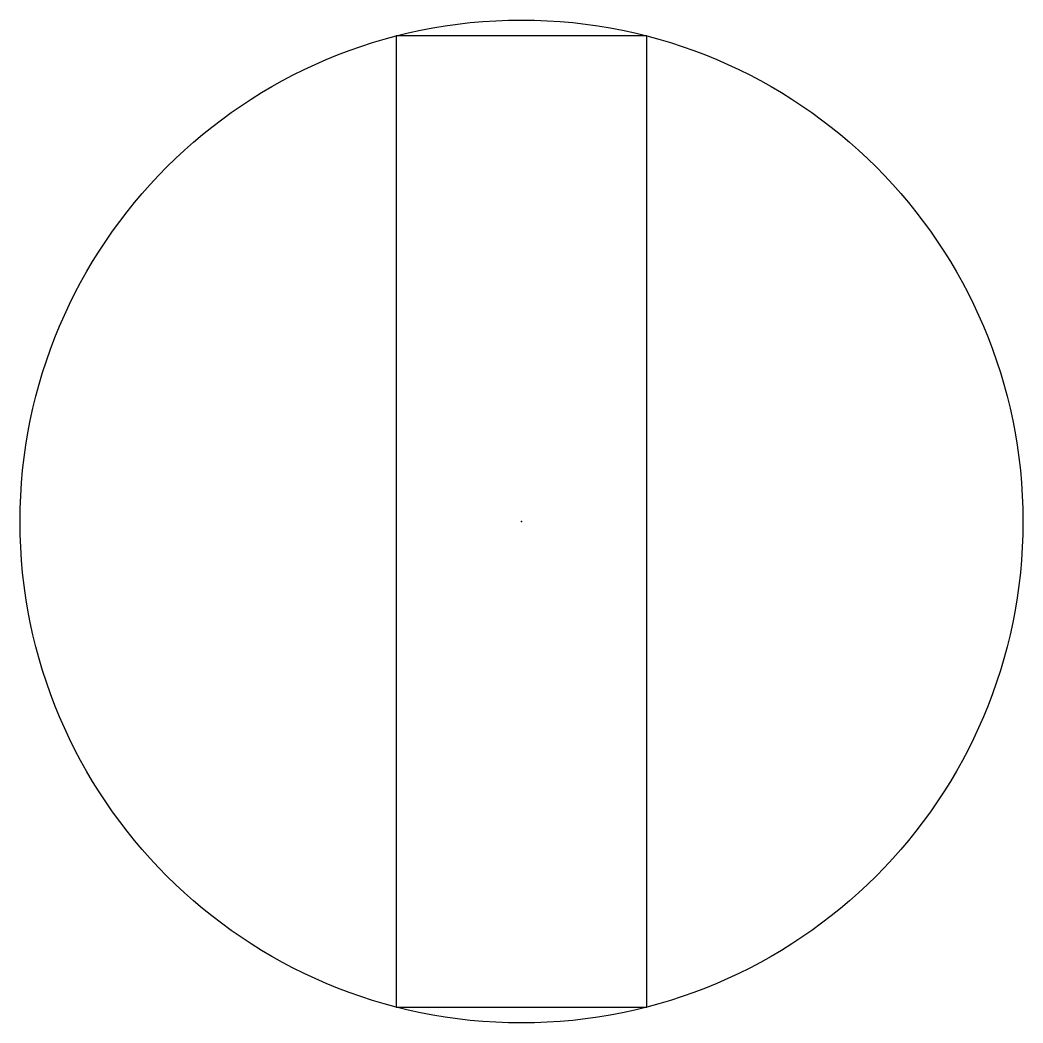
# Model space of a CAD drawing. Header units: millimetres. Extents: x -0.408 to 0.408, y -0.408 to 0.408.
import ezdxf

# ---------------------------------------------------------------- set-up
doc = ezdxf.new("R2010")
doc.units = ezdxf.units.MM

msp = doc.modelspace()

# ---------------------------------------------------------------- linework, layer by layer
msp.add_lwpolyline([(-0.1021, 0.39544), (-0.1021, -0.39544), (0.1021, -0.39544), (0.1021, 0.39544)], close=True)
msp.add_circle((0, 0), 0.40841)
msp.add_point((0, 0))

doc.saveas('drawing.dxf')
